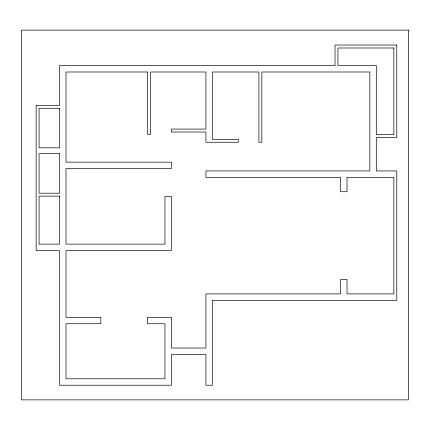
<?xml version="1.0" encoding="UTF-8"?>
<svg xmlns="http://www.w3.org/2000/svg" width="430" height="430" viewBox="0 0 430 430"><rect width="100%" height="100%" fill="white"/><g stroke="black" fill="none" stroke-linecap="round" stroke-linejoin="round"><path stroke-width="0.64" d="M408.5 30.138L21.5 30.138L21.5 399.862L408.5 399.862L408.5 30.138M396.788 45.064L335.024 45.064L335.024 65.559L59.555 65.559L59.555 105.371L36.136 105.371L36.136 250.566L59.555 250.566L59.555 385.226L171.382 385.226L171.382 354.492L205.927 354.492L205.927 385.226L212.366 385.226L212.366 300.333L396.788 300.333L396.788 170.941L376.298 170.941L376.298 137.573L396.788 137.573L396.788 45.064M393.864 47.993L337.948 47.993L337.948 65.559L376.298 65.559L376.298 134.644L393.864 134.644L393.864 47.993M147.673 71.998L65.994 71.998L65.994 162.158L171.382 162.158L171.382 168.603L65.994 168.603L65.994 244.127L164.943 244.127L164.943 196.413L171.382 196.413L171.382 250.566L65.994 250.566L65.994 317.313L100.83 317.313L100.83 323.752L65.994 323.752L65.994 378.787L164.943 378.787L164.943 323.752L147.377 323.752L147.377 317.313L171.382 317.313L171.382 348.047L205.927 348.047L205.927 293.894L340.587 293.894L340.587 279.548L347.026 279.548L347.026 293.894L393.864 293.894L393.864 177.413L347.026 177.386L347.026 191.726L340.587 191.726L340.587 177.386L205.927 177.386L205.927 170.941L369.859 170.941L369.859 71.998L261.838 71.998L261.838 142.255L258.908 142.255L258.908 71.998L212.366 71.998L212.366 139.325L238.419 139.325L238.419 142.255L205.927 142.255L205.927 132.01L171.382 132.01L171.382 129.081L205.927 129.081L205.927 71.998L150.597 71.998L150.597 134.348L147.673 134.348L147.673 71.998M59.555 108.295L39.066 108.295L39.066 147.818L59.555 147.818L59.555 108.295M59.555 153.671L39.066 153.671L39.066 193.194L59.555 193.194L59.555 153.671M59.555 196.118L39.066 196.118L39.066 244.127L59.555 244.127L59.555 196.118"/></g></svg>
